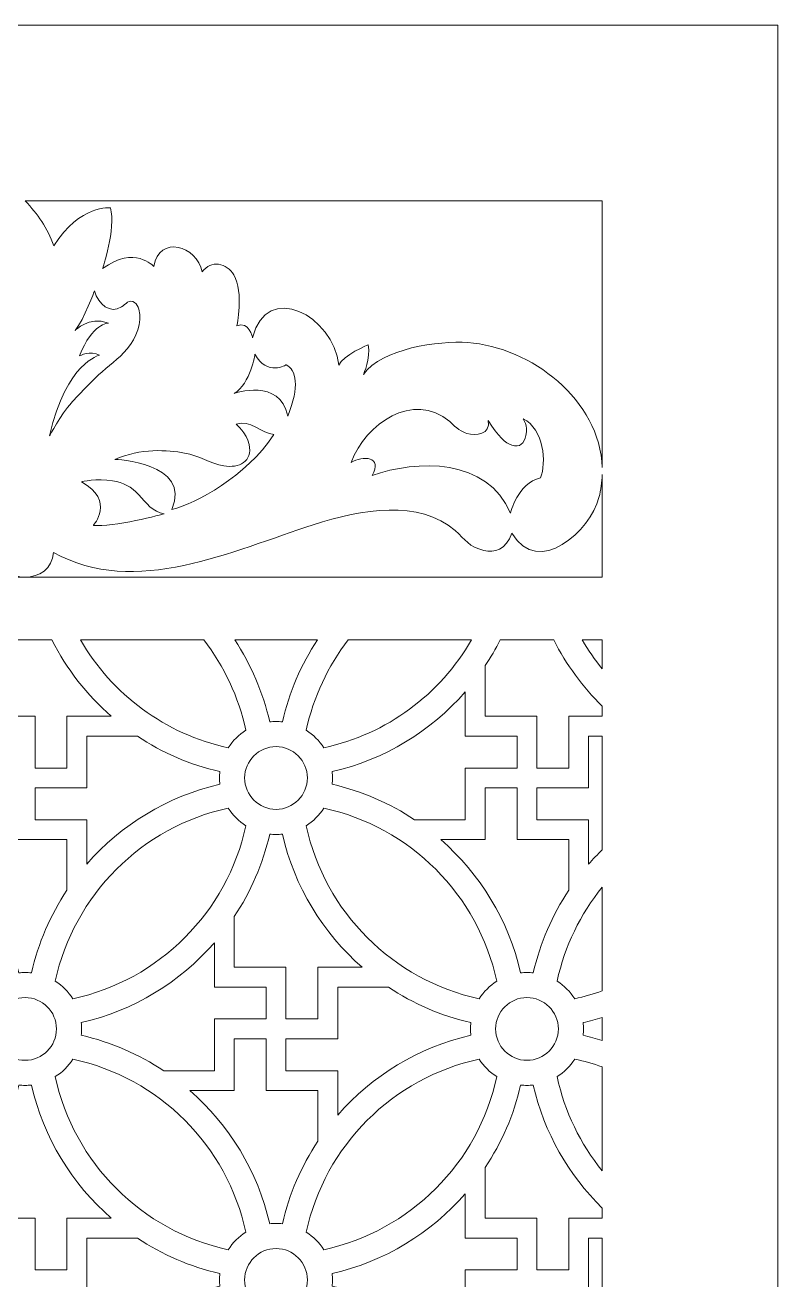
# Model space of a CAD drawing. Header units: centimetres. Extents: x -9.1 to 7, y -12.9 to 14.2.
# Drawn here: x 3.35 to 7.04, y 8.01 to 14.17 of the extents above; entities that cross this region are included whole.
import ezdxf

# ---------------------------------------------------------------- set-up
doc = ezdxf.new("R2010")
doc.units = ezdxf.units.CM
doc.header["$MEASUREMENT"] = 0
doc.layers.add('layer 1', color=7, linetype='Continuous')

msp = doc.modelspace()

# ---------------------------------------------------------------- linework, layer by layer
at = {"layer": 'layer 1', "color": 242, "lineweight": 9}
for points, knots in [([(7.04084, 14.17218), (4.57774, 14.17218), (2.11464, 14.17218), (-0.34845, 14.17218), (-0.34845, 14.17218), (-0.34845, 5.93996), (-0.34845, -2.29226), (-0.34845, -10.52447), (-0.34845, -10.52447), (-0.34844, -10.52447), (-0.34841, -10.52447), (-0.3484, -10.52447), (-0.3484, -10.52447), (-0.3484, -11.32362), (-0.3484, -12.12276), (-0.3484, -12.9219), (-0.3484, -12.9219), (-0.06103, -12.9219), (0.22633, -12.9219), (0.51369, -12.9219), (0.51369, -12.9219), (0.51369, -12.79874), (0.51369, -12.67559), (0.51369, -12.55244), (0.51369, -12.55244), (0.81766, -12.55244), (1.12162, -12.55244), (1.42559, -12.55244), (1.42559, -12.55244), (1.42559, -12.31178), (1.42559, -12.07112), (1.42559, -11.83046), (1.42559, -11.83046), (1.54856, -11.82801), (1.67153, -11.82557), (1.79451, -11.8231), (1.79451, -11.8231), (1.81634, -11.88537), (1.84496, -11.93938), (1.89247, -11.98704), (1.89247, -11.98704), (1.939, -12.03371), (1.98709, -12.06255), (2.04355, -12.07569), (2.04355, -12.07569), (2.11829, -12.09307), (2.19722, -12.0855), (2.25723, -12.03316), (2.25723, -12.03316), (2.31529, -11.9825), (2.34879, -11.90135), (2.36082, -11.82395), (2.36082, -11.82395), (2.39517, -11.82742), (2.4244, -11.82662), (2.45196, -11.82267), (2.45196, -11.82267), (2.58949, -11.80299), (2.65444, -11.71597), (2.66605, -11.58474), (2.66605, -11.58474), (2.6689, -11.5526), (2.66664, -11.52084), (2.65642, -11.4929), (2.65642, -11.4929), (2.65858, -11.49344), (2.66074, -11.49398), (2.6629, -11.49452), (2.6629, -11.49452), (2.71143, -11.5113), (2.75997, -11.52808), (2.80849, -11.54486), (2.80849, -11.54486), (2.83761, -11.84222), (3.06724, -12.07376), (3.34622, -12.07376), (3.34622, -12.07376), (3.6252, -12.07376), (3.85484, -11.84222), (3.88395, -11.54486), (3.88395, -11.54486), (3.93248, -11.52808), (3.98101, -11.5113), (4.02954, -11.49452), (4.02954, -11.49452), (4.0317, -11.49398), (4.03386, -11.49344), (4.03603, -11.4929), (4.03603, -11.4929), (4.02581, -11.52084), (4.02354, -11.5526), (4.0264, -11.58474), (4.0264, -11.58474), (4.038, -11.71597), (4.10296, -11.80299), (4.24048, -11.82267), (4.24048, -11.82267), (4.26804, -11.82662), (4.29727, -11.82742), (4.33162, -11.82395), (4.33162, -11.82395), (4.34365, -11.90135), (4.37715, -11.9825), (4.43522, -12.03316), (4.43522, -12.03316), (4.49523, -12.0855), (4.57414, -12.09307), (4.64889, -12.07569), (4.64889, -12.07569), (4.70537, -12.06255), (4.75344, -12.03371), (4.79996, -11.98704), (4.79996, -11.98704), (4.84749, -11.93938), (4.8761, -11.88537), (4.89794, -11.8231), (4.89794, -11.8231), (5.02091, -11.82557), (5.14388, -11.82801), (5.26686, -11.83046), (5.26686, -11.83046), (5.26686, -12.07112), (5.26686, -12.31178), (5.26686, -12.55244), (5.26686, -12.55244), (5.57082, -12.55244), (5.87478, -12.55244), (6.17876, -12.55244), (6.17876, -12.55244), (6.17876, -12.67559), (6.17876, -12.79874), (6.17876, -12.9219), (6.17876, -12.9219), (6.46612, -12.9219), (6.75348, -12.9219), (7.04084, -12.9219), (7.04084, -12.9219), (7.04084, -12.12276), (7.04084, -11.32362), (7.04084, -10.52447), (7.04084, -10.52447), (7.04084, -2.29226), (7.04084, 5.93996), (7.04084, 14.17218)], [0, 0, 0, 0, 0.027027, 0.027027, 0.027027, 0.027027, 0.0540541, 0.0540541, 0.0540541, 0.0540541, 0.0810811, 0.0810811, 0.0810811, 0.0810811, 0.1081081, 0.1081081, 0.1081081, 0.1081081, 0.1351351, 0.1351351, 0.1351351, 0.1351351, 0.1621622, 0.1621622, 0.1621622, 0.1621622, 0.1891892, 0.1891892, 0.1891892, 0.1891892, 0.2162162, 0.2162162, 0.2162162, 0.2162162, 0.2432432, 0.2432432, 0.2432432, 0.2432432, 0.2702703, 0.2702703, 0.2702703, 0.2702703, 0.2972973, 0.2972973, 0.2972973, 0.2972973, 0.3243243, 0.3243243, 0.3243243, 0.3243243, 0.3513514, 0.3513514, 0.3513514, 0.3513514, 0.3783784, 0.3783784, 0.3783784, 0.3783784, 0.4054054, 0.4054054, 0.4054054, 0.4054054, 0.4324324, 0.4324324, 0.4324324, 0.4324324, 0.4594595, 0.4594595, 0.4594595, 0.4594595, 0.4864865, 0.4864865, 0.4864865, 0.4864865, 0.5135135, 0.5135135, 0.5135135, 0.5135135, 0.5405405, 0.5405405, 0.5405405, 0.5405405, 0.5675676, 0.5675676, 0.5675676, 0.5675676, 0.5945946, 0.5945946, 0.5945946, 0.5945946, 0.6216216, 0.6216216, 0.6216216, 0.6216216, 0.6486486, 0.6486486, 0.6486486, 0.6486486, 0.6756757, 0.6756757, 0.6756757, 0.6756757, 0.7027027, 0.7027027, 0.7027027, 0.7027027, 0.7297297, 0.7297297, 0.7297297, 0.7297297, 0.7567568, 0.7567568, 0.7567568, 0.7567568, 0.7837838, 0.7837838, 0.7837838, 0.7837838, 0.8108108, 0.8108108, 0.8108108, 0.8108108, 0.8378378, 0.8378378, 0.8378378, 0.8378378, 0.8648649, 0.8648649, 0.8648649, 0.8648649, 0.8918919, 0.8918919, 0.8918919, 0.8918919, 0.9189189, 0.9189189, 0.9189189, 0.9189189, 0.9459459, 0.9459459, 0.9459459, 0.9459459, 1, 1, 1, 1]), ([(3.3462, 13.31009), (4.29038, 13.31009), (5.23457, 13.31009), (6.17876, 13.31009), (6.17876, 13.31009), (6.17876, 12.87353), (6.17876, 12.43698), (6.17876, 12.00042), (6.17876, 12.00042), (6.16722, 12.33315), (5.82933, 12.59283), (5.51845, 12.61435), (5.51845, 12.61435), (5.37749, 12.62411), (5.09609, 12.58556), (5.00682, 12.45805), (5.00682, 12.45805), (5.00682, 12.45805), (5.04368, 12.53765), (5.03009, 12.60298), (5.03009, 12.60298), (5.03009, 12.60298), (4.90401, 12.55195), (4.88656, 12.50296), (4.88656, 12.50296), (4.85964, 12.74558), (4.53061, 12.91994), (4.46276, 12.63815), (4.46276, 12.63815), (4.46276, 12.63815), (4.44487, 12.72286), (4.38494, 12.69556), (4.38494, 12.69556), (4.38494, 12.69556), (4.42109, 12.85855), (4.37025, 12.94607), (4.37025, 12.94607), (4.33637, 13.00443), (4.25824, 13.02256), (4.21512, 12.96056), (4.21512, 12.96056), (4.18975, 13.09111), (4.00373, 13.14284), (3.97746, 12.98801), (3.97746, 12.98801), (3.97746, 12.98801), (3.88277, 13.09319), (3.72672, 12.97694), (3.72672, 12.97694), (3.72672, 12.97694), (3.7916, 13.17069), (3.7653, 13.27586), (3.7653, 13.27586), (3.7653, 13.27586), (3.61707, 13.29329), (3.48656, 13.08929), (3.48656, 13.08929), (3.45648, 13.1781), (3.40781, 13.24346), (3.3462, 13.31009)], [0, 0, 0, 0, 0.0625, 0.0625, 0.0625, 0.0625, 0.125, 0.125, 0.125, 0.125, 0.1875, 0.1875, 0.1875, 0.1875, 0.25, 0.25, 0.25, 0.25, 0.3125, 0.3125, 0.3125, 0.3125, 0.375, 0.375, 0.375, 0.375, 0.4375, 0.4375, 0.4375, 0.4375, 0.5, 0.5, 0.5, 0.5, 0.5625, 0.5625, 0.5625, 0.5625, 0.625, 0.625, 0.625, 0.625, 0.6875, 0.6875, 0.6875, 0.6875, 0.75, 0.75, 0.75, 0.75, 0.8125, 0.8125, 0.8125, 0.8125, 0.875, 0.875, 0.875, 0.875, 1, 1, 1, 1]), ([(3.68647, 12.86751), (3.68647, 12.86751), (3.63747, 12.73193), (3.59125, 12.67297), (3.59125, 12.67297), (3.59125, 12.67297), (3.65847, 12.74665), (3.75509, 12.70981), (3.75509, 12.70981), (3.75509, 12.70981), (3.67528, 12.70981), (3.61365, 12.54919), (3.61365, 12.54919), (3.61365, 12.54919), (3.66687, 12.57719), (3.71169, 12.55213), (3.71169, 12.55213), (3.71169, 12.55213), (3.54925, 12.51971), (3.46661, 12.15719), (3.46661, 12.15719), (3.46661, 12.15719), (3.52124, 12.26034), (3.57444, 12.3193), (3.57444, 12.3193), (3.57444, 12.3193), (3.64172, 12.39474), (3.70643, 12.45524), (3.70643, 12.45524), (3.75335, 12.49908), (3.80647, 12.53246), (3.84724, 12.58358), (3.84724, 12.58358), (3.8919, 12.63962), (3.92386, 12.71053), (3.90424, 12.77772), (3.90424, 12.77772), (3.90061, 12.79017), (3.89437, 12.80383), (3.88379, 12.81116), (3.88379, 12.81116), (3.85707, 12.82965), (3.83937, 12.80185), (3.81969, 12.78908), (3.81969, 12.78908), (3.76404, 12.75291), (3.70666, 12.8025), (3.68647, 12.86751)], [0, 0, 0, 0, 0.0769231, 0.0769231, 0.0769231, 0.0769231, 0.1538462, 0.1538462, 0.1538462, 0.1538462, 0.2307692, 0.2307692, 0.2307692, 0.2307692, 0.3076923, 0.3076923, 0.3076923, 0.3076923, 0.3846154, 0.3846154, 0.3846154, 0.3846154, 0.4615385, 0.4615385, 0.4615385, 0.4615385, 0.5384615, 0.5384615, 0.5384615, 0.5384615, 0.6153846, 0.6153846, 0.6153846, 0.6153846, 0.6923077, 0.6923077, 0.6923077, 0.6923077, 0.7692308, 0.7692308, 0.7692308, 0.7692308, 0.8461538, 0.8461538, 0.8461538, 0.8461538, 1, 1, 1, 1]), ([(4.6277, 12.50496), (4.6277, 12.50496), (4.534, 12.4471), (4.47403, 12.55755), (4.47403, 12.55755), (4.47403, 12.55755), (4.45404, 12.41424), (4.37158, 12.36428), (4.37158, 12.36428), (4.37158, 12.36428), (4.59771, 12.44316), (4.63519, 12.25383), (4.63519, 12.25383), (4.69534, 12.39778), (4.67538, 12.48279), (4.6277, 12.50496)], [0, 0, 0, 0, 0.2, 0.2, 0.2, 0.2, 0.4, 0.4, 0.4, 0.4, 0.6, 0.6, 0.6, 0.6, 1, 1, 1, 1]), ([(5.79048, 12.24071), (5.79048, 12.24071), (5.81617, 12.20692), (5.80399, 12.15871), (5.80399, 12.15871), (5.79425, 12.12013), (5.77582, 12.09647), (5.73437, 12.11111), (5.73437, 12.11111), (5.70633, 12.12103), (5.66702, 12.15162), (5.61842, 12.2317), (5.61842, 12.2317), (5.63367, 12.16403), (5.55756, 12.15326), (5.5142, 12.16835), (5.5142, 12.16835), (5.49126, 12.17633), (5.4621, 12.19306), (5.43095, 12.22729), (5.43095, 12.22729), (5.24776, 12.37539), (5.01863, 12.21898), (4.94655, 12.02516), (4.94655, 12.02516), (5.00256, 12.06133), (5.10375, 12.05616), (5.04878, 11.96129), (5.04878, 11.96129), (5.26745, 12.04068), (5.61719, 12.04876), (5.72808, 11.77647), (5.72808, 11.77647), (5.72808, 11.77647), (5.76259, 11.92436), (5.87601, 11.95031), (5.87601, 11.95031), (5.90606, 12.02449), (5.8918, 12.18949), (5.79048, 12.24071)], [0, 0, 0, 0, 0.0909091, 0.0909091, 0.0909091, 0.0909091, 0.1818182, 0.1818182, 0.1818182, 0.1818182, 0.2727273, 0.2727273, 0.2727273, 0.2727273, 0.3636364, 0.3636364, 0.3636364, 0.3636364, 0.4545455, 0.4545455, 0.4545455, 0.4545455, 0.5454545, 0.5454545, 0.5454545, 0.5454545, 0.6363636, 0.6363636, 0.6363636, 0.6363636, 0.7272727, 0.7272727, 0.7272727, 0.7272727, 0.8181818, 0.8181818, 0.8181818, 0.8181818, 1, 1, 1, 1]), ([(4.56773, 12.16312), (4.50837, 12.16833), (4.44902, 12.2392), (4.38282, 12.21308), (4.38282, 12.21308), (4.38241, 12.21339), (4.43301, 12.17127), (4.44576, 12.11438), (4.44576, 12.11438), (4.46496, 12.02867), (4.39441, 11.99703), (4.32151, 12.00915), (4.32151, 12.00915), (4.25536, 12.02015), (4.1984, 12.05959), (4.12923, 12.07228), (4.12923, 12.07228), (4.04429, 12.08786), (3.91382, 12.09591), (3.78616, 12.0411), (3.78616, 12.0411), (3.78616, 12.0411), (4.16457, 12.02661), (4.06653, 11.79492), (4.06653, 11.79492), (4.18867, 11.8273), (4.42738, 11.95414), (4.56773, 12.16312)], [0, 0, 0, 0, 0.125, 0.125, 0.125, 0.125, 0.25, 0.25, 0.25, 0.25, 0.375, 0.375, 0.375, 0.375, 0.5, 0.5, 0.5, 0.5, 0.625, 0.625, 0.625, 0.625, 0.75, 0.75, 0.75, 0.75, 1, 1, 1, 1]), ([(0.95691, 11.67925), (0.82683, 11.45738), (0.57085, 11.69181), (0.5297, 11.8538), (0.5297, 11.8538), (0.52002, 11.89193), (0.51484, 11.92946), (0.51363, 11.96621), (0.51363, 11.96621), (0.51363, 11.7984), (0.51363, 11.63058), (0.51363, 11.46277), (0.51363, 11.46277), (2.402, 11.46277), (4.29038, 11.46277), (6.17876, 11.46277), (6.17876, 11.46277), (6.17876, 11.63053), (6.17876, 11.7983), (6.17876, 11.96606), (6.17876, 11.96606), (6.17754, 11.92937), (6.17234, 11.89188), (6.16268, 11.8538), (6.16268, 11.8538), (6.12154, 11.69181), (5.86555, 11.45738), (5.73547, 11.67925), (5.73547, 11.67925), (5.7057, 11.59552), (5.65039, 11.5828), (5.59763, 11.59447), (5.59763, 11.59447), (5.52331, 11.61091), (5.50842, 11.647), (5.45711, 11.6914), (5.45711, 11.6914), (5.27957, 11.84503), (5.00067, 11.79742), (4.76072, 11.72022), (4.76072, 11.72022), (4.36483, 11.59285), (3.88562, 11.36021), (3.48594, 11.58459), (3.48594, 11.58459), (3.47619, 11.42217), (3.21619, 11.42217), (3.20646, 11.58459), (3.20646, 11.58459), (2.80676, 11.36021), (2.32756, 11.59285), (1.93168, 11.72022), (1.93168, 11.72022), (1.69171, 11.79742), (1.41282, 11.84503), (1.23529, 11.6914), (1.23529, 11.6914), (1.18396, 11.647), (1.16907, 11.61091), (1.09475, 11.59447), (1.09475, 11.59447), (1.04199, 11.5828), (0.98669, 11.59552), (0.95691, 11.67925)], [0, 0, 0, 0, 0.0588235, 0.0588235, 0.0588235, 0.0588235, 0.1176471, 0.1176471, 0.1176471, 0.1176471, 0.1764706, 0.1764706, 0.1764706, 0.1764706, 0.2352941, 0.2352941, 0.2352941, 0.2352941, 0.2941176, 0.2941176, 0.2941176, 0.2941176, 0.3529412, 0.3529412, 0.3529412, 0.3529412, 0.4117647, 0.4117647, 0.4117647, 0.4117647, 0.4705882, 0.4705882, 0.4705882, 0.4705882, 0.5294118, 0.5294118, 0.5294118, 0.5294118, 0.5882353, 0.5882353, 0.5882353, 0.5882353, 0.6470588, 0.6470588, 0.6470588, 0.6470588, 0.7058824, 0.7058824, 0.7058824, 0.7058824, 0.7647059, 0.7647059, 0.7647059, 0.7647059, 0.8235294, 0.8235294, 0.8235294, 0.8235294, 0.8823529, 0.8823529, 0.8823529, 0.8823529, 1, 1, 1, 1]), ([(4.0286, 11.7739), (4.0286, 11.7739), (3.77159, 11.70457), (3.68152, 11.71726), (3.68152, 11.71726), (3.68152, 11.71726), (3.79026, 11.83748), (3.62332, 11.9311), (3.62332, 11.9311), (3.62332, 11.9311), (3.69826, 11.94881), (3.77596, 11.93603), (3.77596, 11.93603), (3.82828, 11.92743), (3.86758, 11.90719), (3.90376, 11.8677), (3.90376, 11.8677), (3.94095, 11.82711), (3.97219, 11.78222), (4.0286, 11.7739)], [0, 0, 0, 0, 0.1666667, 0.1666667, 0.1666667, 0.1666667, 0.3333333, 0.3333333, 0.3333333, 0.3333333, 0.5, 0.5, 0.5, 0.5, 0.6666667, 0.6666667, 0.6666667, 0.6666667, 1, 1, 1, 1]), ([(3.47781, 11.15488), (3.39005, 11.15488), (3.30231, 11.15488), (3.21456, 11.15488), (3.21456, 11.15488), (3.19255, 11.1113), (3.16801, 11.06919), (3.14117, 11.02876), (3.14117, 11.02876), (3.14117, 10.9459), (3.14117, 10.86305), (3.14118, 10.78018), (3.14118, 10.78018), (3.22578, 10.78018), (3.31039, 10.78019), (3.39501, 10.78019), (3.39501, 10.78019), (3.39501, 10.69558), (3.39501, 10.61096), (3.39501, 10.52635), (3.39501, 10.52635), (3.44708, 10.52635), (3.49915, 10.52635), (3.55122, 10.52635), (3.55122, 10.52635), (3.55122, 10.57841), (3.55122, 10.63048), (3.55122, 10.68255), (3.55122, 10.68255), (3.55122, 10.68255), (3.55122, 10.68255), (3.55122, 10.68255), (3.55122, 10.68255), (3.55122, 10.7151), (3.55122, 10.74764), (3.55122, 10.78019), (3.55122, 10.78019), (3.62391, 10.78019), (3.69661, 10.78019), (3.76932, 10.78019), (3.76932, 10.78019), (3.64952, 10.88454), (3.5501, 11.01169), (3.47781, 11.15488)], [0, 0, 0, 0, 0.0833333, 0.0833333, 0.0833333, 0.0833333, 0.1666667, 0.1666667, 0.1666667, 0.1666667, 0.25, 0.25, 0.25, 0.25, 0.3333333, 0.3333333, 0.3333333, 0.3333333, 0.4166667, 0.4166667, 0.4166667, 0.4166667, 0.5, 0.5, 0.5, 0.5, 0.5833333, 0.5833333, 0.5833333, 0.5833333, 0.6666667, 0.6666667, 0.6666667, 0.6666667, 0.75, 0.75, 0.75, 0.75, 0.8333333, 0.8333333, 0.8333333, 0.8333333, 1, 1, 1, 1]), ([(4.22336, 11.15488), (4.02154, 11.15488), (3.81971, 11.15488), (3.61789, 11.15488), (3.61789, 11.15488), (3.77199, 10.88859), (4.03368, 10.69232), (4.34353, 10.62562), (4.34353, 10.62562), (4.36551, 10.66031), (4.39497, 10.68978), (4.42966, 10.71175), (4.42966, 10.71175), (4.39432, 10.87593), (4.32259, 11.02657), (4.22336, 11.15488)], [0, 0, 0, 0, 0.2, 0.2, 0.2, 0.2, 0.4, 0.4, 0.4, 0.4, 0.6, 0.6, 0.6, 0.6, 1, 1, 1, 1]), ([(4.78079, 11.15488), (4.64545, 11.15488), (4.5101, 11.15488), (4.37476, 11.15488), (4.37476, 11.15488), (4.45449, 11.03407), (4.51351, 10.89839), (4.54676, 10.75289), (4.54676, 10.75289), (4.55692, 10.75403), (4.56726, 10.75463), (4.57774, 10.75463), (4.57774, 10.75463), (4.58822, 10.75463), (4.59855, 10.75403), (4.60873, 10.75289), (4.60873, 10.75289), (4.64198, 10.8984), (4.70106, 11.03406), (4.78079, 11.15488)], [0, 0, 0, 0, 0.1666667, 0.1666667, 0.1666667, 0.1666667, 0.3333333, 0.3333333, 0.3333333, 0.3333333, 0.5, 0.5, 0.5, 0.5, 0.6666667, 0.6666667, 0.6666667, 0.6666667, 1, 1, 1, 1]), ([(5.5376, 11.15488), (5.33578, 11.15488), (5.13396, 11.15488), (4.93212, 11.15488), (4.93212, 11.15488), (4.83291, 11.02657), (4.76117, 10.87593), (4.72583, 10.71175), (4.72583, 10.71175), (4.76052, 10.68978), (4.78998, 10.66031), (4.81196, 10.62562), (4.81196, 10.62562), (5.1218, 10.69232), (5.3835, 10.88859), (5.5376, 11.15488)], [0, 0, 0, 0, 0.2, 0.2, 0.2, 0.2, 0.4, 0.4, 0.4, 0.4, 0.6, 0.6, 0.6, 0.6, 1, 1, 1, 1]), ([(5.9409, 11.15488), (5.85316, 11.15488), (5.7654, 11.15488), (5.67765, 11.15488), (5.67765, 11.15488), (5.65564, 11.1113), (5.63112, 11.06919), (5.60426, 11.02876), (5.60426, 11.02876), (5.60427, 10.9459), (5.60427, 10.86305), (5.60427, 10.78018), (5.60427, 10.78018), (5.68889, 10.78018), (5.77349, 10.78019), (5.8581, 10.78019), (5.8581, 10.78019), (5.8581, 10.69558), (5.8581, 10.61096), (5.8581, 10.52635), (5.8581, 10.52635), (5.91018, 10.52635), (5.96224, 10.52635), (6.01432, 10.52635), (6.01432, 10.52635), (6.01432, 10.57841), (6.01432, 10.63048), (6.01432, 10.68255), (6.01432, 10.68255), (6.01431, 10.68255), (6.01431, 10.68255), (6.01431, 10.68255), (6.01431, 10.68255), (6.01431, 10.7151), (6.01431, 10.74764), (6.01431, 10.78019), (6.01431, 10.78019), (6.06912, 10.78019), (6.12394, 10.78019), (6.17876, 10.78019), (6.17876, 10.78019), (6.17876, 10.79673), (6.17876, 10.81326), (6.17876, 10.82979), (6.17876, 10.82979), (6.08276, 10.92394), (6.00211, 11.03366), (5.9409, 11.15488)], [0, 0, 0, 0, 0.0769231, 0.0769231, 0.0769231, 0.0769231, 0.1538462, 0.1538462, 0.1538462, 0.1538462, 0.2307692, 0.2307692, 0.2307692, 0.2307692, 0.3076923, 0.3076923, 0.3076923, 0.3076923, 0.3846154, 0.3846154, 0.3846154, 0.3846154, 0.4615385, 0.4615385, 0.4615385, 0.4615385, 0.5384615, 0.5384615, 0.5384615, 0.5384615, 0.6153846, 0.6153846, 0.6153846, 0.6153846, 0.6923077, 0.6923077, 0.6923077, 0.6923077, 0.7692308, 0.7692308, 0.7692308, 0.7692308, 0.8461538, 0.8461538, 0.8461538, 0.8461538, 1, 1, 1, 1]), ([(6.17876, 11.15488), (6.14616, 11.15488), (6.11358, 11.15488), (6.08098, 11.15488), (6.08098, 11.15488), (6.10992, 11.10489), (6.14263, 11.05734), (6.17876, 11.01267), (6.17876, 11.01267), (6.17876, 11.06007), (6.17876, 11.10748), (6.17876, 11.15488)], [0, 0, 0, 0, 0.25, 0.25, 0.25, 0.25, 0.5, 0.5, 0.5, 0.5, 1, 1, 1, 1]), ([(5.50663, 10.90066), (5.50663, 10.82795), (5.50663, 10.75525), (5.50663, 10.68255), (5.50663, 10.68255), (5.59125, 10.68255), (5.67586, 10.68255), (5.76048, 10.68255), (5.76048, 10.68255), (5.76048, 10.63048), (5.76048, 10.57841), (5.76048, 10.52635), (5.76048, 10.52635), (5.67586, 10.52635), (5.59125, 10.52635), (5.50663, 10.52635), (5.50663, 10.52635), (5.50663, 10.44173), (5.50663, 10.35712), (5.50663, 10.2725), (5.50663, 10.2725), (5.42378, 10.2725), (5.34092, 10.2725), (5.25806, 10.2725), (5.25806, 10.2725), (5.1365, 10.35325), (4.9998, 10.413), (4.85311, 10.44653), (4.85311, 10.44653), (4.85423, 10.45671), (4.85484, 10.46705), (4.85484, 10.47753), (4.85484, 10.47753), (4.85484, 10.48801), (4.85423, 10.49835), (4.85311, 10.50853), (4.85311, 10.50853), (5.11125, 10.56752), (5.33853, 10.70765), (5.50663, 10.90066)], [0, 0, 0, 0, 0.0909091, 0.0909091, 0.0909091, 0.0909091, 0.1818182, 0.1818182, 0.1818182, 0.1818182, 0.2727273, 0.2727273, 0.2727273, 0.2727273, 0.3636364, 0.3636364, 0.3636364, 0.3636364, 0.4545455, 0.4545455, 0.4545455, 0.4545455, 0.5454545, 0.5454545, 0.5454545, 0.5454545, 0.6363636, 0.6363636, 0.6363636, 0.6363636, 0.7272727, 0.7272727, 0.7272727, 0.7272727, 0.8181818, 0.8181818, 0.8181818, 0.8181818, 1, 1, 1, 1]), ([(4.30064, 10.47753), (4.30064, 10.48801), (4.30124, 10.49835), (4.30238, 10.50853), (4.30238, 10.50853), (4.15568, 10.54205), (4.01898, 10.60182), (3.89741, 10.68256), (3.89741, 10.68256), (3.81456, 10.68256), (3.7317, 10.68255), (3.64884, 10.68255), (3.64884, 10.68255), (3.64884, 10.59794), (3.64884, 10.51334), (3.64885, 10.42871), (3.64885, 10.42871), (3.56424, 10.42871), (3.47962, 10.42871), (3.39501, 10.42871), (3.39501, 10.42871), (3.39501, 10.37664), (3.39501, 10.32457), (3.39501, 10.2725), (3.39501, 10.2725), (3.44708, 10.2725), (3.49915, 10.2725), (3.55123, 10.2725), (3.55123, 10.2725), (3.55123, 10.2725), (3.55123, 10.2725), (3.55123, 10.2725), (3.55123, 10.2725), (3.58376, 10.2725), (3.61631, 10.2725), (3.64885, 10.2725), (3.64885, 10.2725), (3.64885, 10.19981), (3.64885, 10.1271), (3.64885, 10.0544), (3.64885, 10.0544), (3.81696, 10.24741), (4.04423, 10.38753), (4.30238, 10.44653), (4.30238, 10.44653), (4.30124, 10.45671), (4.30064, 10.46705), (4.30064, 10.47753)], [0, 0, 0, 0, 0.0769231, 0.0769231, 0.0769231, 0.0769231, 0.1538462, 0.1538462, 0.1538462, 0.1538462, 0.2307692, 0.2307692, 0.2307692, 0.2307692, 0.3076923, 0.3076923, 0.3076923, 0.3076923, 0.3846154, 0.3846154, 0.3846154, 0.3846154, 0.4615385, 0.4615385, 0.4615385, 0.4615385, 0.5384615, 0.5384615, 0.5384615, 0.5384615, 0.6153846, 0.6153846, 0.6153846, 0.6153846, 0.6923077, 0.6923077, 0.6923077, 0.6923077, 0.7692308, 0.7692308, 0.7692308, 0.7692308, 0.8461538, 0.8461538, 0.8461538, 0.8461538, 1, 1, 1, 1]), ([(6.17876, 10.12526), (6.17876, 10.31103), (6.17876, 10.49679), (6.17876, 10.68255), (6.17876, 10.68255), (6.15649, 10.68255), (6.13421, 10.68255), (6.11195, 10.68255), (6.11195, 10.68255), (6.11195, 10.59794), (6.11195, 10.51334), (6.11195, 10.42871), (6.11195, 10.42871), (6.02733, 10.42871), (5.94272, 10.42871), (5.8581, 10.42871), (5.8581, 10.42871), (5.8581, 10.37664), (5.8581, 10.32457), (5.8581, 10.2725), (5.8581, 10.2725), (5.91018, 10.2725), (5.96224, 10.2725), (6.01432, 10.2725), (6.01432, 10.2725), (6.01432, 10.2725), (6.01432, 10.2725), (6.01432, 10.2725), (6.01432, 10.2725), (6.04687, 10.2725), (6.0794, 10.2725), (6.11195, 10.2725), (6.11195, 10.2725), (6.11195, 10.19981), (6.11195, 10.1271), (6.11195, 10.0544), (6.11195, 10.0544), (6.13329, 10.0789), (6.15558, 10.10253), (6.17876, 10.12526)], [0, 0, 0, 0, 0.0909091, 0.0909091, 0.0909091, 0.0909091, 0.1818182, 0.1818182, 0.1818182, 0.1818182, 0.2727273, 0.2727273, 0.2727273, 0.2727273, 0.3636364, 0.3636364, 0.3636364, 0.3636364, 0.4545455, 0.4545455, 0.4545455, 0.4545455, 0.5454545, 0.5454545, 0.5454545, 0.5454545, 0.6363636, 0.6363636, 0.6363636, 0.6363636, 0.7272727, 0.7272727, 0.7272727, 0.7272727, 0.8181818, 0.8181818, 0.8181818, 0.8181818, 1, 1, 1, 1]), ([(4.73169, 10.47753), (4.73169, 10.56254), (4.66274, 10.63147), (4.57774, 10.63147), (4.57774, 10.63147), (4.49273, 10.63147), (4.4238, 10.56254), (4.4238, 10.47753), (4.4238, 10.47753), (4.4238, 10.39253), (4.49273, 10.32358), (4.57774, 10.32358), (4.57774, 10.32358), (4.66274, 10.32358), (4.73169, 10.39253), (4.73169, 10.47753)], [0, 0, 0, 0, 0.2, 0.2, 0.2, 0.2, 0.4, 0.4, 0.4, 0.4, 0.6, 0.6, 0.6, 0.6, 1, 1, 1, 1]), ([(2.92307, 10.17488), (2.99577, 10.17488), (3.06847, 10.17488), (3.14117, 10.17488), (3.14117, 10.17488), (3.14117, 10.25948), (3.14117, 10.34411), (3.14117, 10.42871), (3.14117, 10.42871), (3.19325, 10.42871), (3.2453, 10.42871), (3.29737, 10.42871), (3.29737, 10.42871), (3.29737, 10.34411), (3.29737, 10.25948), (3.29737, 10.17488), (3.29737, 10.17488), (3.382, 10.17488), (3.4666, 10.17488), (3.55123, 10.17488), (3.55123, 10.17488), (3.55123, 10.09201), (3.55123, 10.00915), (3.55123, 9.92629), (3.55123, 9.92629), (3.4705, 9.80474), (3.41074, 9.66804), (3.37722, 9.52134), (3.37722, 9.52134), (3.36702, 9.52248), (3.35668, 9.52308), (3.3462, 9.52308), (3.3462, 9.52308), (3.3357, 9.52308), (3.32536, 9.52248), (3.31518, 9.52134), (3.31518, 9.52134), (3.25618, 9.77949), (3.11607, 10.00676), (2.92307, 10.17488)], [0, 0, 0, 0, 0.0909091, 0.0909091, 0.0909091, 0.0909091, 0.1818182, 0.1818182, 0.1818182, 0.1818182, 0.2727273, 0.2727273, 0.2727273, 0.2727273, 0.3636364, 0.3636364, 0.3636364, 0.3636364, 0.4545455, 0.4545455, 0.4545455, 0.4545455, 0.5454545, 0.5454545, 0.5454545, 0.5454545, 0.6363636, 0.6363636, 0.6363636, 0.6363636, 0.7272727, 0.7272727, 0.7272727, 0.7272727, 0.8181818, 0.8181818, 0.8181818, 0.8181818, 1, 1, 1, 1]), ([(5.38617, 10.17488), (5.45887, 10.17488), (5.53158, 10.17488), (5.60426, 10.17488), (5.60426, 10.17488), (5.60426, 10.25948), (5.60426, 10.34411), (5.60426, 10.42871), (5.60426, 10.42871), (5.65634, 10.42871), (5.70841, 10.42871), (5.76048, 10.42871), (5.76048, 10.42871), (5.76048, 10.34411), (5.76048, 10.25948), (5.76048, 10.17488), (5.76048, 10.17488), (5.84509, 10.17488), (5.92971, 10.17488), (6.01432, 10.17488), (6.01432, 10.17488), (6.01432, 10.09201), (6.01432, 10.00915), (6.01432, 9.92629), (6.01432, 9.92629), (5.93359, 9.80474), (5.87383, 9.66804), (5.84031, 9.52134), (5.84031, 9.52134), (5.83013, 9.52248), (5.81977, 9.52308), (5.80929, 9.52308), (5.80929, 9.52308), (5.7988, 9.52308), (5.78847, 9.52248), (5.77827, 9.52134), (5.77827, 9.52134), (5.71928, 9.77949), (5.57916, 10.00676), (5.38617, 10.17488)], [0, 0, 0, 0, 0.0909091, 0.0909091, 0.0909091, 0.0909091, 0.1818182, 0.1818182, 0.1818182, 0.1818182, 0.2727273, 0.2727273, 0.2727273, 0.2727273, 0.3636364, 0.3636364, 0.3636364, 0.3636364, 0.4545455, 0.4545455, 0.4545455, 0.4545455, 0.5454545, 0.5454545, 0.5454545, 0.5454545, 0.6363636, 0.6363636, 0.6363636, 0.6363636, 0.7272727, 0.7272727, 0.7272727, 0.7272727, 0.8181818, 0.8181818, 0.8181818, 0.8181818, 1, 1, 1, 1]), ([(4.34353, 10.32944), (4.36551, 10.29475), (4.39497, 10.26528), (4.42966, 10.24331), (4.42966, 10.24331), (4.33838, 9.81926), (4.00447, 9.48536), (3.58041, 9.39408), (3.58041, 9.39408), (3.55843, 9.42876), (3.52898, 9.45821), (3.4943, 9.48019), (3.4943, 9.48019), (3.58558, 9.90424), (3.91948, 10.23817), (4.34353, 10.32944)], [0, 0, 0, 0, 0.2, 0.2, 0.2, 0.2, 0.4, 0.4, 0.4, 0.4, 0.6, 0.6, 0.6, 0.6, 1, 1, 1, 1]), ([(4.81196, 10.32944), (4.78998, 10.29475), (4.76052, 10.26528), (4.72583, 10.24331), (4.72583, 10.24331), (4.81711, 9.81926), (5.15102, 9.48536), (5.57508, 9.39408), (5.57508, 9.39408), (5.59705, 9.42876), (5.62651, 9.45821), (5.66119, 9.48019), (5.66119, 9.48019), (5.56991, 9.90424), (5.236, 10.23817), (4.81196, 10.32944)], [0, 0, 0, 0, 0.2, 0.2, 0.2, 0.2, 0.4, 0.4, 0.4, 0.4, 0.6, 0.6, 0.6, 0.6, 1, 1, 1, 1]), ([(4.57774, 10.20043), (4.58822, 10.20043), (4.59855, 10.20104), (4.60873, 10.20216), (4.60873, 10.20216), (4.66772, 9.94402), (4.80784, 9.71675), (5.00085, 9.54864), (5.00085, 9.54864), (4.92816, 9.54864), (4.85546, 9.54864), (4.78277, 9.54864), (4.78277, 9.54864), (4.78277, 9.51609), (4.78277, 9.48355), (4.78277, 9.451), (4.78277, 9.451), (4.78277, 9.451), (4.78277, 9.451), (4.78277, 9.451), (4.78277, 9.451), (4.78277, 9.39893), (4.78277, 9.34686), (4.78277, 9.29479), (4.78277, 9.29479), (4.7307, 9.29479), (4.67863, 9.29479), (4.62655, 9.29479), (4.62655, 9.29479), (4.62655, 9.37941), (4.62655, 9.46402), (4.62655, 9.54864), (4.62655, 9.54864), (4.54195, 9.54864), (4.45733, 9.54864), (4.37272, 9.54864), (4.37272, 9.54864), (4.37272, 9.63149), (4.37272, 9.71434), (4.37272, 9.79718), (4.37272, 9.79718), (4.45346, 9.91875), (4.51322, 10.05546), (4.54676, 10.20216), (4.54676, 10.20216), (4.55692, 10.20104), (4.56726, 10.20043), (4.57774, 10.20043)], [0, 0, 0, 0, 0.0769231, 0.0769231, 0.0769231, 0.0769231, 0.1538462, 0.1538462, 0.1538462, 0.1538462, 0.2307692, 0.2307692, 0.2307692, 0.2307692, 0.3076923, 0.3076923, 0.3076923, 0.3076923, 0.3846154, 0.3846154, 0.3846154, 0.3846154, 0.4615385, 0.4615385, 0.4615385, 0.4615385, 0.5384615, 0.5384615, 0.5384615, 0.5384615, 0.6153846, 0.6153846, 0.6153846, 0.6153846, 0.6923077, 0.6923077, 0.6923077, 0.6923077, 0.7692308, 0.7692308, 0.7692308, 0.7692308, 0.8461538, 0.8461538, 0.8461538, 0.8461538, 1, 1, 1, 1]), ([(6.17876, 9.43238), (6.17876, 9.60238), (6.17876, 9.77239), (6.17876, 9.94241), (6.17876, 9.94241), (6.0717, 9.81006), (5.9945, 9.65257), (5.95739, 9.48019), (5.95739, 9.48019), (5.99207, 9.45821), (6.02153, 9.42876), (6.04351, 9.39408), (6.04351, 9.39408), (6.08972, 9.40404), (6.13488, 9.41688), (6.17876, 9.43238)], [0, 0, 0, 0, 0.2, 0.2, 0.2, 0.2, 0.4, 0.4, 0.4, 0.4, 0.6, 0.6, 0.6, 0.6, 1, 1, 1, 1]), ([(4.02653, 9.04095), (4.10938, 9.04095), (4.19223, 9.04095), (4.27508, 9.04095), (4.27508, 9.04095), (4.27508, 9.12556), (4.27508, 9.21018), (4.27508, 9.29479), (4.27508, 9.29479), (4.3597, 9.29479), (4.44431, 9.29479), (4.52892, 9.29479), (4.52892, 9.29479), (4.52892, 9.34686), (4.52892, 9.39893), (4.52892, 9.451), (4.52892, 9.451), (4.44431, 9.451), (4.3597, 9.451), (4.27508, 9.451), (4.27508, 9.451), (4.27508, 9.52369), (4.27508, 9.59639), (4.27508, 9.66908), (4.27508, 9.66908), (4.10698, 9.47609), (3.87971, 9.33598), (3.62155, 9.277), (3.62155, 9.277), (3.62269, 9.26681), (3.6233, 9.25646), (3.6233, 9.24598), (3.6233, 9.24598), (3.6233, 9.2355), (3.62269, 9.22516), (3.62155, 9.21497), (3.62155, 9.21497), (3.76826, 9.18145), (3.90496, 9.12169), (4.02653, 9.04095)], [0, 0, 0, 0, 0.0909091, 0.0909091, 0.0909091, 0.0909091, 0.1818182, 0.1818182, 0.1818182, 0.1818182, 0.2727273, 0.2727273, 0.2727273, 0.2727273, 0.3636364, 0.3636364, 0.3636364, 0.3636364, 0.4545455, 0.4545455, 0.4545455, 0.4545455, 0.5454545, 0.5454545, 0.5454545, 0.5454545, 0.6363636, 0.6363636, 0.6363636, 0.6363636, 0.7272727, 0.7272727, 0.7272727, 0.7272727, 0.8181818, 0.8181818, 0.8181818, 0.8181818, 1, 1, 1, 1]), ([(5.12895, 9.45101), (5.0461, 9.45101), (4.96324, 9.451), (4.88039, 9.451), (4.88039, 9.451), (4.88039, 9.3664), (4.88039, 9.28178), (4.88039, 9.19717), (4.88039, 9.19717), (4.79578, 9.19717), (4.71116, 9.19717), (4.62655, 9.19717), (4.62655, 9.19717), (4.62655, 9.1451), (4.62655, 9.09303), (4.62655, 9.04095), (4.62655, 9.04095), (4.67863, 9.04095), (4.7307, 9.04095), (4.78277, 9.04095), (4.78277, 9.04095), (4.78277, 9.04095), (4.78277, 9.04096), (4.78277, 9.04096), (4.78277, 9.04096), (4.81531, 9.04096), (4.84786, 9.04096), (4.88041, 9.04096), (4.88041, 9.04096), (4.88041, 8.96827), (4.88041, 8.89557), (4.88041, 8.82288), (4.88041, 8.82288), (5.04851, 9.01588), (5.27578, 9.15599), (5.53393, 9.21497), (5.53393, 9.21497), (5.53279, 9.22516), (5.53219, 9.2355), (5.53219, 9.24598), (5.53219, 9.24598), (5.53219, 9.25646), (5.53279, 9.26681), (5.53393, 9.277), (5.53393, 9.277), (5.38723, 9.31051), (5.25052, 9.37027), (5.12895, 9.45101)], [0, 0, 0, 0, 0.0769231, 0.0769231, 0.0769231, 0.0769231, 0.1538462, 0.1538462, 0.1538462, 0.1538462, 0.2307692, 0.2307692, 0.2307692, 0.2307692, 0.3076923, 0.3076923, 0.3076923, 0.3076923, 0.3846154, 0.3846154, 0.3846154, 0.3846154, 0.4615385, 0.4615385, 0.4615385, 0.4615385, 0.5384615, 0.5384615, 0.5384615, 0.5384615, 0.6153846, 0.6153846, 0.6153846, 0.6153846, 0.6923077, 0.6923077, 0.6923077, 0.6923077, 0.7692308, 0.7692308, 0.7692308, 0.7692308, 0.8461538, 0.8461538, 0.8461538, 0.8461538, 1, 1, 1, 1]), ([(3.3462, 9.39992), (3.26118, 9.39992), (3.19226, 9.331), (3.19226, 9.24598), (3.19226, 9.24598), (3.19226, 9.16098), (3.26118, 9.09204), (3.3462, 9.09204), (3.3462, 9.09204), (3.4312, 9.09204), (3.50014, 9.16098), (3.50014, 9.24598), (3.50014, 9.24598), (3.50014, 9.331), (3.4312, 9.39992), (3.3462, 9.39992)], [0, 0, 0, 0, 0.2, 0.2, 0.2, 0.2, 0.4, 0.4, 0.4, 0.4, 0.6, 0.6, 0.6, 0.6, 1, 1, 1, 1]), ([(5.80929, 9.39992), (5.89429, 9.39992), (5.96323, 9.331), (5.96323, 9.24598), (5.96323, 9.24598), (5.96323, 9.16098), (5.89429, 9.09204), (5.80929, 9.09204), (5.80929, 9.09204), (5.72429, 9.09204), (5.65535, 9.16098), (5.65535, 9.24598), (5.65535, 9.24598), (5.65535, 9.331), (5.72429, 9.39992), (5.80929, 9.39992)], [0, 0, 0, 0, 0.2, 0.2, 0.2, 0.2, 0.4, 0.4, 0.4, 0.4, 0.6, 0.6, 0.6, 0.6, 1, 1, 1, 1]), ([(6.17876, 9.18948), (6.17876, 9.22715), (6.17876, 9.26481), (6.17876, 9.30248), (6.17876, 9.30248), (6.14789, 9.29279), (6.11651, 9.28427), (6.08465, 9.277), (6.08465, 9.277), (6.08579, 9.26681), (6.08639, 9.25646), (6.08639, 9.24598), (6.08639, 9.24598), (6.08639, 9.2355), (6.08579, 9.22516), (6.08465, 9.21497), (6.08465, 9.21497), (6.11651, 9.2077), (6.14789, 9.19918), (6.17876, 9.18948)], [0, 0, 0, 0, 0.1666667, 0.1666667, 0.1666667, 0.1666667, 0.3333333, 0.3333333, 0.3333333, 0.3333333, 0.5, 0.5, 0.5, 0.5, 0.6666667, 0.6666667, 0.6666667, 0.6666667, 1, 1, 1, 1]), ([(4.78277, 8.69478), (4.78277, 8.77763), (4.78277, 8.86047), (4.78277, 8.94332), (4.78277, 8.94332), (4.69815, 8.94332), (4.61354, 8.94332), (4.52892, 8.94332), (4.52892, 8.94332), (4.52892, 9.02794), (4.52892, 9.11255), (4.52892, 9.19717), (4.52892, 9.19717), (4.47686, 9.19717), (4.42479, 9.19717), (4.37272, 9.19717), (4.37272, 9.19717), (4.37272, 9.11255), (4.37272, 9.02794), (4.37272, 8.94332), (4.37272, 8.94332), (4.30003, 8.94332), (4.22733, 8.94332), (4.15464, 8.94332), (4.15464, 8.94332), (4.34765, 8.77522), (4.48776, 8.54795), (4.54676, 8.2898), (4.54676, 8.2898), (4.55692, 8.29094), (4.56726, 8.29154), (4.57774, 8.29154), (4.57774, 8.29154), (4.58822, 8.29154), (4.59855, 8.29094), (4.60873, 8.2898), (4.60873, 8.2898), (4.64225, 8.4365), (4.70202, 8.57321), (4.78277, 8.69478)], [0, 0, 0, 0, 0.0909091, 0.0909091, 0.0909091, 0.0909091, 0.1818182, 0.1818182, 0.1818182, 0.1818182, 0.2727273, 0.2727273, 0.2727273, 0.2727273, 0.3636364, 0.3636364, 0.3636364, 0.3636364, 0.4545455, 0.4545455, 0.4545455, 0.4545455, 0.5454545, 0.5454545, 0.5454545, 0.5454545, 0.6363636, 0.6363636, 0.6363636, 0.6363636, 0.7272727, 0.7272727, 0.7272727, 0.7272727, 0.8181818, 0.8181818, 0.8181818, 0.8181818, 1, 1, 1, 1]), ([(4.34353, 8.16253), (4.36551, 8.19721), (4.39497, 8.22668), (4.42966, 8.24865), (4.42966, 8.24865), (4.33838, 8.6727), (4.00447, 9.00661), (3.58041, 9.09789), (3.58041, 9.09789), (3.55843, 9.06321), (3.52898, 9.03376), (3.4943, 9.01178), (3.4943, 9.01178), (3.58558, 8.58772), (3.91948, 8.2538), (4.34353, 8.16253)], [0, 0, 0, 0, 0.2, 0.2, 0.2, 0.2, 0.4, 0.4, 0.4, 0.4, 0.6, 0.6, 0.6, 0.6, 1, 1, 1, 1]), ([(4.81196, 8.16253), (4.78998, 8.19721), (4.76052, 8.22668), (4.72583, 8.24865), (4.72583, 8.24865), (4.81711, 8.6727), (5.15102, 9.00661), (5.57508, 9.09789), (5.57508, 9.09789), (5.59705, 9.06321), (5.62651, 9.03376), (5.66119, 9.01178), (5.66119, 9.01178), (5.56991, 8.58772), (5.236, 8.2538), (4.81196, 8.16253)], [0, 0, 0, 0, 0.2, 0.2, 0.2, 0.2, 0.4, 0.4, 0.4, 0.4, 0.6, 0.6, 0.6, 0.6, 1, 1, 1, 1]), ([(6.17876, 8.54956), (6.17876, 8.71957), (6.17876, 8.88958), (6.17876, 9.05958), (6.17876, 9.05958), (6.13488, 9.0751), (6.08972, 9.08793), (6.04351, 9.09789), (6.04351, 9.09789), (6.02153, 9.06321), (5.99207, 9.03376), (5.95739, 9.01178), (5.95739, 9.01178), (5.9945, 8.8394), (6.0717, 8.68192), (6.17876, 8.54956)], [0, 0, 0, 0, 0.2, 0.2, 0.2, 0.2, 0.4, 0.4, 0.4, 0.4, 0.6, 0.6, 0.6, 0.6, 1, 1, 1, 1]), ([(3.3462, 8.96888), (3.3357, 8.96888), (3.32536, 8.96948), (3.31518, 8.97062), (3.31518, 8.97062), (3.28166, 8.82393), (3.2219, 8.68723), (3.14117, 8.56567), (3.14117, 8.56567), (3.14117, 8.48281), (3.14117, 8.39995), (3.14118, 8.31708), (3.14118, 8.31708), (3.22578, 8.31708), (3.31039, 8.31708), (3.39501, 8.3171), (3.39501, 8.3171), (3.39501, 8.23247), (3.39501, 8.14787), (3.39501, 8.06324), (3.39501, 8.06324), (3.44708, 8.06324), (3.49915, 8.06324), (3.55122, 8.06324), (3.55122, 8.06324), (3.55122, 8.11531), (3.55122, 8.16739), (3.55122, 8.21946), (3.55122, 8.21946), (3.55122, 8.21946), (3.55122, 8.21946), (3.55122, 8.21946), (3.55122, 8.21946), (3.55122, 8.252), (3.55122, 8.28455), (3.55122, 8.3171), (3.55122, 8.3171), (3.62391, 8.3171), (3.69661, 8.3171), (3.76932, 8.3171), (3.76932, 8.3171), (3.57632, 8.4852), (3.4362, 8.71247), (3.37722, 8.97062), (3.37722, 8.97062), (3.36702, 8.96948), (3.35668, 8.96888), (3.3462, 8.96888)], [0, 0, 0, 0, 0.0769231, 0.0769231, 0.0769231, 0.0769231, 0.1538462, 0.1538462, 0.1538462, 0.1538462, 0.2307692, 0.2307692, 0.2307692, 0.2307692, 0.3076923, 0.3076923, 0.3076923, 0.3076923, 0.3846154, 0.3846154, 0.3846154, 0.3846154, 0.4615385, 0.4615385, 0.4615385, 0.4615385, 0.5384615, 0.5384615, 0.5384615, 0.5384615, 0.6153846, 0.6153846, 0.6153846, 0.6153846, 0.6923077, 0.6923077, 0.6923077, 0.6923077, 0.7692308, 0.7692308, 0.7692308, 0.7692308, 0.8461538, 0.8461538, 0.8461538, 0.8461538, 1, 1, 1, 1]), ([(6.17876, 8.3171), (6.17876, 8.33363), (6.17876, 8.35017), (6.17876, 8.3667), (6.17876, 8.3667), (6.01348, 8.52876), (5.89368, 8.73705), (5.84031, 8.97062), (5.84031, 8.97062), (5.83013, 8.96948), (5.81977, 8.96888), (5.80929, 8.96888), (5.80929, 8.96888), (5.7988, 8.96888), (5.78847, 8.96948), (5.77827, 8.97062), (5.77827, 8.97062), (5.74475, 8.82393), (5.685, 8.68723), (5.60426, 8.56567), (5.60426, 8.56567), (5.60427, 8.48281), (5.60427, 8.39995), (5.60427, 8.31708), (5.60427, 8.31708), (5.68889, 8.31708), (5.77349, 8.31708), (5.8581, 8.3171), (5.8581, 8.3171), (5.8581, 8.23247), (5.8581, 8.14787), (5.8581, 8.06324), (5.8581, 8.06324), (5.91018, 8.06324), (5.96224, 8.06324), (6.01432, 8.06324), (6.01432, 8.06324), (6.01432, 8.11531), (6.01432, 8.16739), (6.01432, 8.21946), (6.01432, 8.21946), (6.01431, 8.21946), (6.01431, 8.21946), (6.01431, 8.21946), (6.01431, 8.21946), (6.01431, 8.252), (6.01431, 8.28455), (6.01431, 8.3171), (6.01431, 8.3171), (6.06912, 8.3171), (6.12394, 8.3171), (6.17876, 8.3171)], [0, 0, 0, 0, 0.0714286, 0.0714286, 0.0714286, 0.0714286, 0.1428571, 0.1428571, 0.1428571, 0.1428571, 0.2142857, 0.2142857, 0.2142857, 0.2142857, 0.2857143, 0.2857143, 0.2857143, 0.2857143, 0.3571429, 0.3571429, 0.3571429, 0.3571429, 0.4285714, 0.4285714, 0.4285714, 0.4285714, 0.5, 0.5, 0.5, 0.5, 0.5714286, 0.5714286, 0.5714286, 0.5714286, 0.6428571, 0.6428571, 0.6428571, 0.6428571, 0.7142857, 0.7142857, 0.7142857, 0.7142857, 0.7857143, 0.7857143, 0.7857143, 0.7857143, 0.8571429, 0.8571429, 0.8571429, 0.8571429, 1, 1, 1, 1]), ([(5.25806, 7.80941), (5.34092, 7.80941), (5.42378, 7.80941), (5.50663, 7.80941), (5.50663, 7.80941), (5.50663, 7.89401), (5.50663, 7.97864), (5.50663, 8.06324), (5.50663, 8.06324), (5.59125, 8.06324), (5.67586, 8.06324), (5.76048, 8.06324), (5.76048, 8.06324), (5.76048, 8.11531), (5.76048, 8.16739), (5.76048, 8.21946), (5.76048, 8.21946), (5.67586, 8.21946), (5.59125, 8.21946), (5.50663, 8.21946), (5.50663, 8.21946), (5.50663, 8.29215), (5.50663, 8.36486), (5.50663, 8.43755), (5.50663, 8.43755), (5.33853, 8.24454), (5.11125, 8.10443), (4.85311, 8.04543), (4.85311, 8.04543), (4.85423, 8.03525), (4.85484, 8.02491), (4.85484, 8.01444), (4.85484, 8.01444), (4.85484, 8.00396), (4.85423, 7.99361), (4.85311, 7.98343), (4.85311, 7.98343), (4.9998, 7.94991), (5.1365, 7.89014), (5.25806, 7.80941)], [0, 0, 0, 0, 0.0909091, 0.0909091, 0.0909091, 0.0909091, 0.1818182, 0.1818182, 0.1818182, 0.1818182, 0.2727273, 0.2727273, 0.2727273, 0.2727273, 0.3636364, 0.3636364, 0.3636364, 0.3636364, 0.4545455, 0.4545455, 0.4545455, 0.4545455, 0.5454545, 0.5454545, 0.5454545, 0.5454545, 0.6363636, 0.6363636, 0.6363636, 0.6363636, 0.7272727, 0.7272727, 0.7272727, 0.7272727, 0.8181818, 0.8181818, 0.8181818, 0.8181818, 1, 1, 1, 1]), ([(3.64885, 7.5913), (3.64885, 7.66401), (3.64885, 7.7367), (3.64885, 7.80941), (3.64885, 7.80941), (3.61631, 7.80941), (3.58376, 7.80941), (3.55123, 7.80941), (3.55123, 7.80941), (3.55123, 7.80941), (3.55123, 7.80941), (3.55123, 7.80941), (3.55123, 7.80941), (3.49915, 7.80941), (3.44708, 7.80941), (3.39501, 7.80941), (3.39501, 7.80941), (3.39501, 7.86148), (3.39501, 7.91355), (3.39501, 7.96561), (3.39501, 7.96561), (3.47962, 7.96561), (3.56424, 7.96561), (3.64885, 7.96561), (3.64885, 7.96561), (3.64884, 8.05023), (3.64884, 8.13484), (3.64884, 8.21946), (3.64884, 8.21946), (3.7317, 8.21946), (3.81456, 8.21946), (3.89741, 8.21946), (3.89741, 8.21946), (4.01898, 8.13871), (4.15568, 8.07896), (4.30238, 8.04543), (4.30238, 8.04543), (4.30124, 8.03525), (4.30064, 8.02491), (4.30064, 8.01444), (4.30064, 8.01444), (4.30064, 8.00396), (4.30124, 7.99361), (4.30238, 7.98343), (4.30238, 7.98343), (4.04423, 7.92444), (3.81696, 7.78431), (3.64885, 7.5913)], [0, 0, 0, 0, 0.0769231, 0.0769231, 0.0769231, 0.0769231, 0.1538462, 0.1538462, 0.1538462, 0.1538462, 0.2307692, 0.2307692, 0.2307692, 0.2307692, 0.3076923, 0.3076923, 0.3076923, 0.3076923, 0.3846154, 0.3846154, 0.3846154, 0.3846154, 0.4615385, 0.4615385, 0.4615385, 0.4615385, 0.5384615, 0.5384615, 0.5384615, 0.5384615, 0.6153846, 0.6153846, 0.6153846, 0.6153846, 0.6923077, 0.6923077, 0.6923077, 0.6923077, 0.7692308, 0.7692308, 0.7692308, 0.7692308, 0.8461538, 0.8461538, 0.8461538, 0.8461538, 1, 1, 1, 1]), ([(6.17876, 7.66217), (6.17876, 7.84793), (6.17876, 8.0337), (6.17876, 8.21946), (6.17876, 8.21946), (6.15649, 8.21946), (6.13421, 8.21946), (6.11195, 8.21946), (6.11195, 8.21946), (6.11195, 8.13484), (6.11195, 8.05023), (6.11195, 7.96561), (6.11195, 7.96561), (6.02733, 7.96561), (5.94272, 7.96561), (5.8581, 7.96561), (5.8581, 7.96561), (5.8581, 7.91355), (5.8581, 7.86148), (5.8581, 7.80941), (5.8581, 7.80941), (5.91018, 7.80941), (5.96224, 7.80941), (6.01432, 7.80941), (6.01432, 7.80941), (6.01432, 7.80941), (6.01432, 7.80941), (6.01432, 7.80941), (6.01432, 7.80941), (6.04687, 7.80941), (6.0794, 7.80941), (6.11195, 7.80941), (6.11195, 7.80941), (6.11195, 7.7367), (6.11195, 7.66401), (6.11195, 7.5913), (6.11195, 7.5913), (6.13329, 7.6158), (6.15558, 7.63944), (6.17876, 7.66217)], [0, 0, 0, 0, 0.0909091, 0.0909091, 0.0909091, 0.0909091, 0.1818182, 0.1818182, 0.1818182, 0.1818182, 0.2727273, 0.2727273, 0.2727273, 0.2727273, 0.3636364, 0.3636364, 0.3636364, 0.3636364, 0.4545455, 0.4545455, 0.4545455, 0.4545455, 0.5454545, 0.5454545, 0.5454545, 0.5454545, 0.6363636, 0.6363636, 0.6363636, 0.6363636, 0.7272727, 0.7272727, 0.7272727, 0.7272727, 0.8181818, 0.8181818, 0.8181818, 0.8181818, 1, 1, 1, 1]), ([(4.57774, 8.16838), (4.66274, 8.16838), (4.73169, 8.09944), (4.73169, 8.01444), (4.73169, 8.01444), (4.73169, 7.92942), (4.66274, 7.86049), (4.57774, 7.86049), (4.57774, 7.86049), (4.49273, 7.86049), (4.4238, 7.92942), (4.4238, 8.01444), (4.4238, 8.01444), (4.4238, 8.09944), (4.49273, 8.16838), (4.57774, 8.16838)], [0, 0, 0, 0, 0.2, 0.2, 0.2, 0.2, 0.4, 0.4, 0.4, 0.4, 0.6, 0.6, 0.6, 0.6, 1, 1, 1, 1])]:
    msp.add_open_spline(points, degree=3, knots=knots, dxfattribs=at)

doc.saveas('drawing.dxf')
